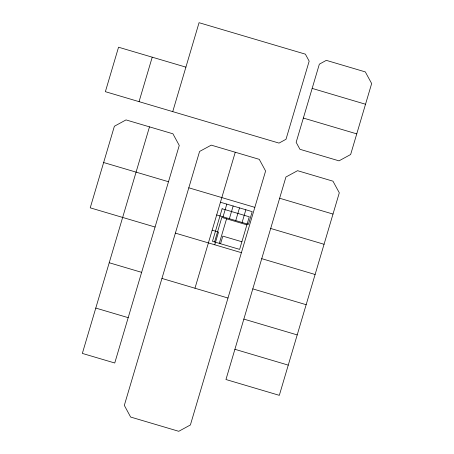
<?xml version="1.0" encoding="UTF-8"?>
<svg xmlns="http://www.w3.org/2000/svg" width="454" height="454" viewBox="0 0 454 454"><rect width="100%" height="100%" fill="white"/><g stroke="black" fill="none" stroke-linecap="round" stroke-linejoin="round"><path stroke-width="0.68" d="M185.902 67.141L118.545 47.216L105.373 91.68L139.055 101.651L152.226 57.176M149.497 126.853L82.344 353.416L114.754 363.001L179.256 145.433L172.923 133.794L126.013 119.913L114.38 126.246L90.233 207.836L155.069 227.028M172.736 111.627L199.056 22.7L305.377 54.157L309.168 61.154L286.003 139.282L279.011 143.101L139.055 101.651M175.38 233.118L199.584 151.449L211.246 145.138L259.268 159.343L265.601 171.005L190.391 424.967L178.757 431.3L130.627 417.044L124.322 405.377L175.38 233.118L241.409 252.685M214.56 241.959L221.819 217.421L246.891 224.844M214.765 244.78L218.522 232.079L212.171 230.195M223.039 216.83L226.796 204.124M219.299 243.361L226.563 218.822M220.57 243.736L222.823 236.114L241.886 241.755M229.389 218.709L233.152 206.002M235.739 220.593L239.502 207.887M242.096 222.471L245.858 209.765M288.256 365.124L279.324 395.338L225.956 379.516L285.924 177.02L297.563 170.687L332.964 181.18L339.303 192.814L288.256 365.124L234.905 349.296M194.97 288.228L235.257 152.238M312.165 88.399L296.156 142.306L299.946 149.298L339.007 160.852L350.641 154.519L371.656 83.547L365.322 71.908L326.312 60.359L319.344 64.173L312.165 88.399L365.527 104.244M303.351 118.051L356.759 133.873M279.641 198.245L333.003 214.067M103.643 162.521L168.496 181.736M188.796 187.803L254.83 207.359M220.445 202.24L252.208 211.649L248.446 224.355L216.683 214.946M270.686 228.458L324.06 244.28M261.748 258.666L315.104 274.494M252.799 288.88L306.166 304.702M109.215 262.747L141.625 272.343M161.947 278.433L227.993 298.028M243.855 319.094L297.217 334.916M95.777 308.073L128.187 317.658M222.114 208.755L212.466 241.341L239.627 249.382L249.274 216.796L222.114 208.755"/></g></svg>
